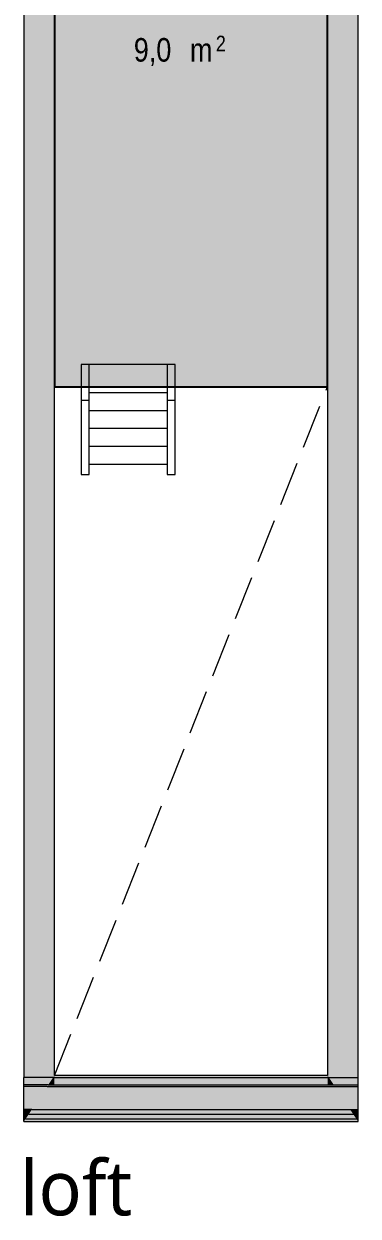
# Model space of a CAD drawing. Header units: millimetres. Extents: x -442635 to -376640, y 37807 to 67667.
# Drawn here: x -424908 to -422779, y 55629 to 63223 of the extents above; entities that cross this region are included whole.
import ezdxf
from ezdxf.enums import TextEntityAlignment as Align

# ---------------------------------------------------------------- set-up
doc = ezdxf.new("R2010")
doc.units = ezdxf.units.MM
doc.header["$MEASUREMENT"] = 0
doc.linetypes.add('Hidden Line', pattern=[391.222223, 282.222223, -109])
for name, color, linetype, lineweight in [('0_Pen_No__1', 7, 'Continuous', 13), ('1.VÄLISSEINAD_Pen_No__1', 7, 'Continuous', 13), ('1.VÄLISSEINAD_Pen_No__19', 255, 'Continuous', 0), ('2D Drafting - General_Pen_No__1', 7, 'Continuous', 13), ('ARCHICAD Zone Stamps_Pen_No__1', 7, 'Continuous', 13)]:
    doc.layers.add(name, color=color, linetype=linetype, lineweight=lineweight)
for name, color, linetype in [('1.VÄLISSEINAD', 7, 'Continuous'), ('Interior - Furniture', 7, 'Continuous'), ('Model Unit - Zone', 7, 'Continuous')]:
    doc.layers.add(name, color=color, linetype=linetype)
for name, color, linetype, lineweight, true_color in [('1.VÄLISSEINAD_Pen_No__107', 7, 'Continuous', 13, 0xaaaaaa), ('1.VÄLISSEINAD_Pen_No__61', 7, 'Continuous', 20, 0x6a6a6a), ('Interior - Furniture _Pen_No__81', 7, 'Continuous', 20, 0x6a6a6a), ('Model Unit - Zone_Pen_No__54', 7, 'Continuous', 25, 0xbd8b17)]:
    doc.layers.add(name, color=color, linetype=linetype, lineweight=lineweight, true_color=true_color)
doc.styles.add('GENERATED_STYLE_1', font='techl___.ttf')

# ---------------------------------------------------------------- blocks, each defined once
blk = doc.blocks.new('Ship Ladder 21')
at = {"layer": 'Interior - Furniture _Pen_No__81', "color": 251, "linetype": 'Continuous', "lineweight": 20, "true_color": 0x6a6a6a}
for p, q in [((471.4, 300), (0, 300)), ((0, 300), (0, 249.2)), ((0, 249.2), (471.4, 249.2)), ((66.7, 249.2), (66.7, -249.2)), ((180.6, 249.2), (180.6, -249.2)), ((294.5, 249.2), (294.5, -249.2)), ((408.3, 249.2), (408.3, -249.2)), ((471.4, 249.2), (471.4, 300)), ((700, 300), (471.4, 300)), ((471.4, 249.2), (700, 249.2)), ((522.2, 249.2), (522.2, -249.2)), ((700, 249.2), (700, 300)), ((700, -249.2), (700, 249.2)), ((0, -249.2), (0, -300)), ((471.4, -249.2), (0, -249.2)), ((0, -300), (471.4, -300)), ((471.4, -300), (471.4, -249.2)), ((700, -249.2), (471.4, -249.2)), ((471.4, -300), (700, -300)), ((700, -300), (700, -249.2))]:
    blk.add_line(p, q, dxfattribs=at)
blk = doc.blocks.new('_030_6', base_point=(-423906.7, 63211.5))
at = {"layer": 'Model Unit - Zone_Pen_No__54', "linetype": 'Continuous', "lineweight": 0, "true_color": 0xede1c4}
blk.add_hatch(color=254, dxfattribs=at).paths.add_polyline_path([(-424712.8, 66093.4), (-424712.8, 60911.4), (-422973.8, 60911.4), (-422973.8, 66093.4)])
at = {"layer": 'ARCHICAD Zone Stamps_Pen_No__1', "color": 7, "lineweight": 13, "style": 'GENERATED_STYLE_1'}
for tag, height, p in [('ROOM_AREA', 150, (-424207.5, 63132.3)), ('DUMMY_342', 150, (-423897.7, 63132.2)), ('DUMMY_343', 100, (-423685.3, 63147.3))]:
    blk.add_attdef(tag, text='', height=height, dxfattribs=at).set_placement(p, align=Align.TOP_LEFT)
blk = doc.blocks.new('Wall_9', base_point=(-424907.8, 66387.4))
at = {"layer": '1.VÄLISSEINAD_Pen_No__107', "linetype": 'Continuous', "lineweight": 13, "true_color": 0xaaaaaa}
for points in [[(-424751.9, 56466.4), (-424722.1, 56511.4), (-424907.8, 56511.4), (-424907.8, 56466.4)], [(-424759.9, 56454.4), (-424751.9, 56466.4), (-424907.8, 56466.4), (-424907.8, 56454.4)], [(-424856.1, 56309.4), (-424759.9, 56454.4), (-424907.8, 56454.4), (-424907.8, 56309.4)], [(-424876, 56279.4), (-424856.1, 56309.4), (-424907.8, 56309.4), (-424907.8, 56279.4)], [(-424895.9, 56249.4), (-424876, 56279.4), (-424907.8, 56279.4), (-424907.8, 56249.4)], [(-424895.9, 56249.4), (-424907.8, 56249.4), (-424907.8, 56231.4)]]:
    blk.add_hatch(color=253, dxfattribs=at).paths.add_polyline_path(points)
at = {"layer": '1.VÄLISSEINAD_Pen_No__61', "linetype": 'Continuous', "lineweight": 20, "true_color": 0x6a6a6a}
for points in [[(-424712.8, 56525.4), (-424712.8, 66093.4), (-424907.8, 66093.4), (-424907.8, 56525.4)], [(-424907.8, 56511.4), (-424722.1, 56511.4), (-424712.8, 56525.4), (-424907.8, 56525.4)]]:
    blk.add_hatch(color=251, dxfattribs=at).paths.add_polyline_path(points)
at = {"layer": '1.VÄLISSEINAD_Pen_No__1', "color": 7, "linetype": 'Continuous', "lineweight": 13}
for p, q in [((-424722.1, 56511.4), (-424907.8, 56511.4)), ((-424751.9, 56466.4), (-424907.8, 56466.4)), ((-424759.9, 56454.4), (-424907.8, 56454.4)), ((-424856.1, 56309.4), (-424907.8, 56309.4)), ((-424876, 56279.4), (-424907.8, 56279.4)), ((-424895.9, 56249.4), (-424907.8, 56249.4))]:
    blk.add_line(p, q, dxfattribs=at)
at = {"layer": '1.VÄLISSEINAD_Pen_No__1', "color": 7, "linetype": 'Continuous', "lineweight": 13, "flags": 128}
for points in [[(-424907.8, 56466.4), (-424907.8, 56511.4)], [(-424907.8, 56454.4), (-424907.8, 56466.4)], [(-424907.8, 56309.4), (-424907.8, 56454.4)], [(-424907.8, 56279.4), (-424907.8, 56309.4)], [(-424907.8, 56249.4), (-424907.8, 56279.4)], [(-424907.8, 56231.4), (-424907.8, 56249.4)]]:
    blk.add_lwpolyline(points, dxfattribs=at)
at = {"layer": '1.VÄLISSEINAD_Pen_No__19', "color": 255, "linetype": 'Continuous', "lineweight": 0, "flags": 128}
for points in [[(-424907.8, 66107.4), (-424907.8, 56511.4)], [(-424712.8, 56525.4), (-424712.8, 66093.4)]]:
    blk.add_lwpolyline(points, dxfattribs=at)
blk = doc.blocks.new('Wall_10', base_point=(-422778.8, 56231.4))
at = {"layer": '1.VÄLISSEINAD_Pen_No__107', "linetype": 'Continuous', "lineweight": 13, "true_color": 0xaaaaaa}
for points in [[(-422964.5, 56511.4), (-422934.7, 56466.4), (-422778.8, 56466.4), (-422778.8, 56511.4)], [(-422934.7, 56466.4), (-422926.7, 56454.4), (-422778.8, 56454.4), (-422778.8, 56466.4)], [(-422926.7, 56454.4), (-422830.5, 56309.4), (-422778.8, 56309.4), (-422778.8, 56454.4)], [(-422830.5, 56309.4), (-422810.6, 56279.4), (-422778.8, 56279.4), (-422778.8, 56309.4)], [(-422810.6, 56279.4), (-422790.8, 56249.4), (-422778.8, 56249.4), (-422778.8, 56279.4)], [(-422778.8, 56249.4), (-422790.8, 56249.4), (-422778.8, 56231.4)]]:
    blk.add_hatch(color=253, dxfattribs=at).paths.add_polyline_path(points)
at = {"layer": '1.VÄLISSEINAD_Pen_No__61', "linetype": 'Continuous', "lineweight": 20, "true_color": 0x6a6a6a}
for points in [[(-422973.8, 56525.4), (-422778.8, 56525.4), (-422778.8, 64807.4), (-422973.8, 64807.4)], [(-422973.8, 56525.4), (-422964.5, 56511.4), (-422778.8, 56511.4), (-422778.8, 56525.4)]]:
    blk.add_hatch(color=251, dxfattribs=at).paths.add_polyline_path(points)
at = {"layer": '1.VÄLISSEINAD_Pen_No__1', "color": 7, "linetype": 'Continuous', "lineweight": 13}
for p, q in [((-422964.5, 56511.4), (-422778.8, 56511.4)), ((-422934.7, 56466.4), (-422778.8, 56466.4)), ((-422926.7, 56454.4), (-422778.8, 56454.4)), ((-422830.5, 56309.4), (-422778.8, 56309.4)), ((-422810.6, 56279.4), (-422778.8, 56279.4)), ((-422790.8, 56249.4), (-422778.8, 56249.4))]:
    blk.add_line(p, q, dxfattribs=at)
at = {"layer": '1.VÄLISSEINAD_Pen_No__1', "color": 7, "linetype": 'Continuous', "lineweight": 13, "flags": 128}
for points in [[(-422778.8, 56466.4), (-422778.8, 56511.4)], [(-422778.8, 56454.4), (-422778.8, 56466.4)], [(-422778.8, 56309.4), (-422778.8, 56454.4)], [(-422778.8, 56279.4), (-422778.8, 56309.4)], [(-422778.8, 56249.4), (-422778.8, 56279.4)], [(-422778.8, 56231.4), (-422778.8, 56249.4)]]:
    blk.add_lwpolyline(points, dxfattribs=at)
at = {"layer": '1.VÄLISSEINAD_Pen_No__19', "color": 255, "linetype": 'Continuous', "lineweight": 0, "flags": 128}
for points in [[(-422973.8, 64807.4), (-422973.8, 56525.4)], [(-422778.8, 56511.4), (-422778.8, 64807.4)]]:
    blk.add_lwpolyline(points, dxfattribs=at)
blk = doc.blocks.new('Wall_12', base_point=(-422778.8, 56231.4))
at = {"layer": '1.VÄLISSEINAD_Pen_No__107', "linetype": 'Continuous', "lineweight": 13, "true_color": 0xaaaaaa}
for points in [[(-422973.8, 56525.4), (-424712.8, 56525.4), (-424712.8, 56511.4), (-422973.8, 56511.4)], [(-422973.8, 56511.4), (-424712.8, 56511.4), (-424712.8, 56466.4), (-422973.8, 56466.4)], [(-424856.1, 56309.4), (-422830.5, 56309.4), (-422926.7, 56454.4), (-424759.9, 56454.4)], [(-424759.9, 56454.4), (-422926.7, 56454.4), (-422934.7, 56466.4), (-424751.9, 56466.4)], [(-424895.9, 56249.4), (-422790.8, 56249.4), (-422810.6, 56279.4), (-424876, 56279.4)], [(-424876, 56279.4), (-422810.6, 56279.4), (-422830.5, 56309.4), (-424856.1, 56309.4)], [(-424907.8, 56231.4), (-422778.8, 56231.4), (-422790.8, 56249.4), (-424895.9, 56249.4)]]:
    blk.add_hatch(color=253, dxfattribs=at).paths.add_polyline_path(points)
at = {"layer": '1.VÄLISSEINAD_Pen_No__61', "linetype": 'Continuous', "lineweight": 20, "true_color": 0x6a6a6a}
for points in [[(-424712.8, 56511.4), (-424722.1, 56511.4), (-424751.9, 56466.4), (-424712.8, 56466.4)], [(-424712.8, 56525.4), (-424722.1, 56511.4), (-424712.8, 56511.4)], [(-422964.5, 56511.4), (-422973.8, 56525.4), (-422973.8, 56511.4)], [(-422973.8, 56466.4), (-422934.7, 56466.4), (-422964.5, 56511.4), (-422973.8, 56511.4)]]:
    blk.add_hatch(color=251, dxfattribs=at).paths.add_polyline_path(points)
at = {"layer": '1.VÄLISSEINAD_Pen_No__1', "color": 7, "linetype": 'Continuous', "lineweight": 13}
for p, q in [((-424722.1, 56511.4), (-424712.8, 56511.4)), ((-424712.8, 56511.4), (-422973.8, 56511.4)), ((-422973.8, 56511.4), (-422964.5, 56511.4)), ((-424759.9, 56454.4), (-422926.7, 56454.4)), ((-424751.9, 56466.4), (-424712.8, 56466.4)), ((-424712.8, 56466.4), (-422973.8, 56466.4)), ((-422973.8, 56466.4), (-422934.7, 56466.4)), ((-424876, 56279.4), (-422810.6, 56279.4)), ((-424856.1, 56309.4), (-422830.5, 56309.4)), ((-424895.9, 56249.4), (-422790.8, 56249.4))]:
    blk.add_line(p, q, dxfattribs=at)
at = {"layer": '1.VÄLISSEINAD_Pen_No__1', "color": 7, "linetype": 'Continuous', "lineweight": 13, "flags": 128}
for points in [[(-422973.8, 56525.4), (-424712.8, 56525.4)], [(-424907.8, 56231.4), (-422778.8, 56231.4)]]:
    blk.add_lwpolyline(points, dxfattribs=at)

msp = doc.modelspace()

# ---------------------------------------------------------------- linework, layer by layer
at = {"layer": '2D Drafting - General_Pen_No__1', "color": 7, "linetype": 'Hidden Line', "lineweight": 13}
msp.add_line((-424712.8, 56525.4), (-422973.8, 60911.4), dxfattribs=at)
at = {"layer": 'Model Unit - Zone_Pen_No__54', "color": 42, "linetype": 'Continuous', "lineweight": 25, "true_color": 0xbd8b17, "flags": 128}
msp.add_lwpolyline([(-424712.8, 66093.4), (-424712.8, 60911.4), (-422973.8, 60911.4), (-422973.8, 66093.4)], close=True, dxfattribs=at)

# ---------------------------------------------------------------- block references
at = {"layer": '1.VÄLISSEINAD', "color": 255, "lineweight": 0}
for name, p in [('Wall_9', (-424907.8, 66387.4)), ('Wall_10', (-422778.8, 56231.4))]:
    msp.add_blockref(name, p, dxfattribs=at)
at = {"layer": '1.VÄLISSEINAD', "color": 7, "lineweight": 35}
msp.add_blockref('Wall_12', (-422778.8, 56231.4), dxfattribs=at)
at = {"layer": 'Interior - Furniture', "color": 104, "linetype": 'Continuous', "lineweight": 20, "true_color": 0x029e21, "zscale": 1000, "rotation": 90}
msp.add_blockref('Ship Ladder 21', (-424243.3, 60352.4), dxfattribs=at)
at = {"layer": 'Model Unit - Zone', "color": 7, "linetype": 'Continuous', "lineweight": 13}
msp.add_blockref('_030_6', (-423906.7, 63211.5), dxfattribs=at).add_auto_attribs({'ROOM_AREA': '9,0', 'DUMMY_342': ' m', 'DUMMY_343': '2'})

# ---------------------------------------------------------------- texts
at = {"layer": '0_Pen_No__1', "color": 7, "linetype": 'Continuous', "lineweight": 13, "insert": (-424932, 55629.4), "char_height": 350, "attachment_point": 7, "style": 'GENERATED_STYLE_1'}
msp.add_mtext('\\A1;\\pxql;{\\fRoboto|b0|i0|c0|p2;loft}', dxfattribs=at)

doc.saveas('drawing.dxf')
